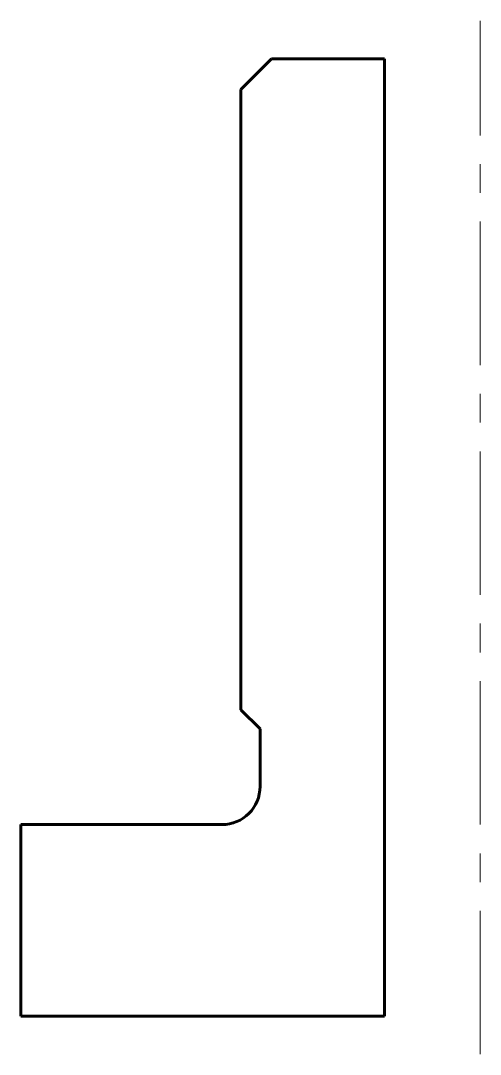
# Model space of a CAD drawing. Header units: millimetres. Extents: x 84.3 to 108.3, y 52.6 to 106.6.
import ezdxf

# ---------------------------------------------------------------- set-up
doc = ezdxf.new("R2010")
doc.units = ezdxf.units.MM
doc.linetypes.add('K5LT_AXLED', pattern=[12, 7.5, -1.5, 1.5, -1.5])
doc.linetypes.add('K5LT_BASIC', pattern=[0])
doc.layers.add('Системный слой (1)', color=252, linetype='Continuous', true_color=0x909090)

msp = doc.modelspace()

# ---------------------------------------------------------------- linework, layer by layer
at = {"layer": 'Системный слой (1)', "color": 30, "linetype": 'K5LT_AXLED', "lineweight": 18, "true_color": 0xff8000}
msp.add_line((108.333, 52.606), (108.333, 106.606), dxfattribs=at)
at = {"layer": 'Системный слой (1)', "color": 150, "linetype": 'K5LT_BASIC', "lineweight": 60, "true_color": 0x0080ff}
for p, q in [((97.433, 104.606), (95.833, 103.006)), ((97.433, 104.606), (103.333, 104.606)), ((103.333, 104.606), (103.333, 54.606)), ((95.833, 103.006), (95.833, 70.606)), ((96.833, 69.606), (95.833, 70.606)), ((96.833, 69.606), (96.833, 66.606)), ((84.333, 64.606), (84.333, 54.606)), ((84.333, 64.606), (94.833, 64.606)), ((103.333, 54.606), (84.333, 54.606))]:
    msp.add_line(p, q, dxfattribs=at)
msp.add_arc((94.833, 66.606), 2, 270, 0, dxfattribs=at)

doc.saveas('drawing.dxf')
